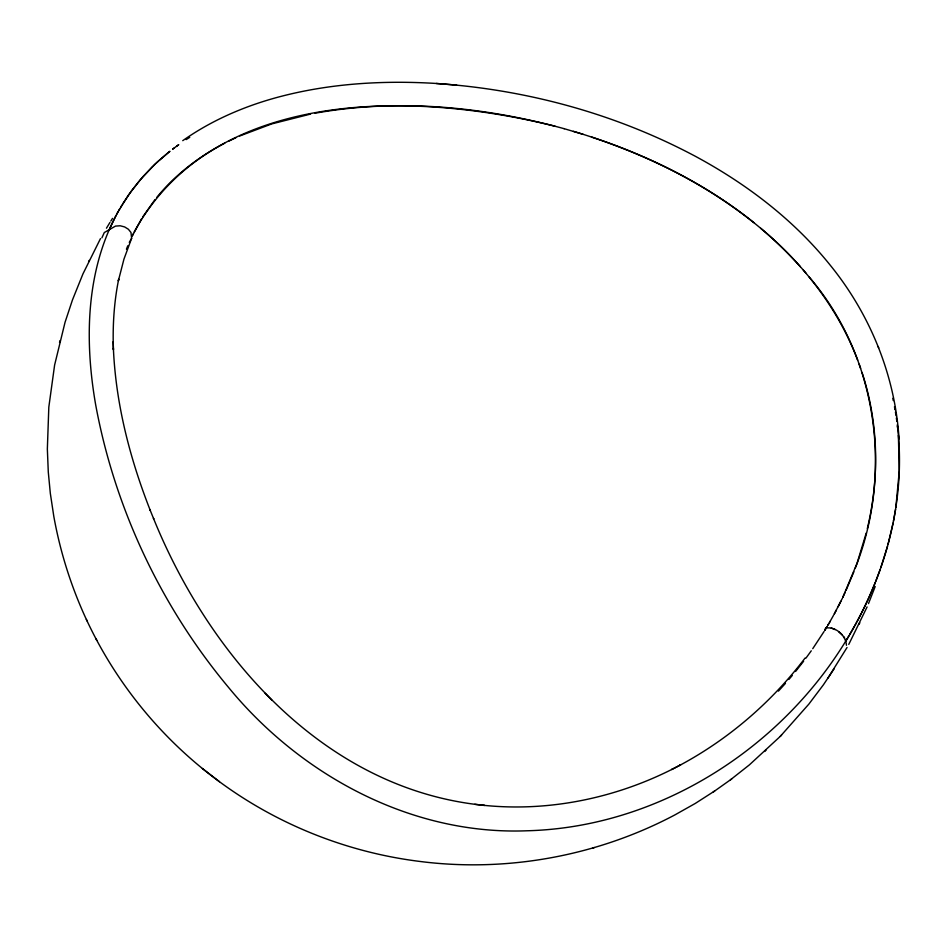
<?xml version="1.0" encoding="UTF-8"?>
<svg xmlns="http://www.w3.org/2000/svg" width="947" height="947" viewBox="0 0 947 947"><rect width="100%" height="100%" fill="white"/><g stroke="black" fill="none" stroke-linecap="round" stroke-linejoin="round"><path stroke-width="1.42" d="M101.909 237.815L104.3 232.548L115.498 226.096L120.174 225.777L124.625 226.925L128.378 229.257L130.97 232.477L131.633 238.289L123.962 259.099L118.328 280.939L118.718 279.069C113.983 302.294 112.539 326.111 113.415 349.763L113.202 341.618M895.862 507.462L899.295 470.695L898.383 435.348M826.98 626.748L824.778 630.371L825.618 628.121C835.384 626.145 845.896 635.307 846.452 645.298M895.554 509.403L893.483 521.087M893.092 523.04L888.037 544.347M867.31 528.639C879.633 477.383 878.556 422.646 862.007 372.443M100.477 238.597L82.969 273.861L72.481 299.891L65.047 322.3L54.618 365.033L48.818 407.139L47.35 449.008L48.285 471.997L50.321 493.34L53.79 516.281C60.182 551.888 71.155 586.631 86.366 619.456L87.124 620.983M866.233 533.031L856.964 563.501L842.712 597.545M59.519 342.459L60.028 340.624M887.505 546.277L880.84 567.584M880.142 569.573L875.691 581.458M855.295 568.07C893.447 471.819 877.206 355.977 809.069 276.926M875.194 586.513L868.494 603.606M853.863 571.81L846.073 590.348M875.3 582.441L869.95 595.178M126.425 249.156L127.809 245.746M119.843 208.648C85.751 267.492 84.224 339.298 95.659 404.724C114.729 508.267 161.203 606.826 228.689 687.593C300.838 775.439 411.566 835.313 526.911 830.779C657.111 827.489 779.926 749.988 846.772 639.45M131.633 238.289L129.266 242.373M109.071 230.014L115.984 215.608M867.085 606.944L848.772 644.398M869.737 595.663L867.973 599.558M88.58 261.739L89.196 260.413M867.76 600.043L865.712 604.399M859.189 624.144L859.805 622.806M845.233 592.195L842.652 597.675M865.487 604.884L863.617 608.743M131.929 236.584L141.648 218.674M842.203 598.587L834.295 613.94M132.485 235.412L133.326 233.696M863.38 609.229L861.711 612.579M840.865 601.321L838.119 606.755M845.6 641.368C885.279 577.279 906.658 500.229 897.283 424.812M861.225 613.538L860.243 615.455M134.19 231.991C213.395 86.627 415.496 91.279 555.06 126.211M859.758 616.402L856.988 621.646M834.189 614.141L836.402 610.022M116.67 214.33L117.949 211.986M856.479 622.593L854.656 625.896M833.62 615.159L829.596 622.309M854.383 626.381L849.66 634.644M847.044 647.488L827.998 678.052M118.6 210.814L128.366 195.224L139.091 181.149M830.199 621.256L828.057 624.913M827.808 625.34L828.992 623.315M849.08 635.603L847.068 638.976M120.6 207.346L121.974 205.061M106.455 228.203L109.97 222.427M824.778 630.371L827.205 626.346M122.672 203.925L131.515 190.821M824.091 631.46L812.751 648.683M142.654 217.052L154.941 199.663M110.835 221.042L112.539 218.378M834.224 668.641L823.405 684.811L808.88 704.083L780.269 736.387L749.42 764.845L730.433 779.831M811.271 650.802L805.944 658.129M132 190.158L143.139 176.45L155.509 163.713M803.612 661.243L795.575 671.459M805.08 658.058C771.639 702.129 728.776 739.062 680.005 765.212L680.55 764.916L671.778 769.485L680.55 764.916M156.894 197.236C175.337 174.662 198.929 156.61 224.723 143.21M139.623 180.51L152.514 166.589M788.887 679.449L792.272 675.471M785.454 683.379L778.422 691.121M780.269 736.387L781.583 734.99M764.691 751.48L766.064 750.154M153.106 166.009L158.563 160.883M156.113 163.144L169.631 151.508M159.191 160.327L167.761 153.012M168.294 152.574L169.904 151.295M172.614 149.188L174.26 147.945M172.887 148.987L178.45 144.903M176.485 146.311L178.734 144.69M86.366 619.456C115.925 683.059 161.606 739.003 218.059 780.648L219.455 781.713C277.885 824.801 347.454 852.395 419.474 861.391L421.166 861.604C507.959 872.436 597.817 855.768 675.069 814.811L695.228 803.47L714.677 790.994M713.198 792.047L731.759 778.884M182.747 140.665C211.856 120.127 245.06 105.898 279.424 96.795L280.809 96.44C331.403 83.265 384.198 80.27 436.247 83.466L436.91 83.525C526.106 89.586 614.366 113.474 693.5 155.308L693.997 155.557C745.81 183.304 793.728 219.55 830.59 265.645L831.371 266.604C870.613 315.493 895.187 376.196 899.046 438.911M186.204 139.588L189.743 137.315M228.405 141.328L235.91 137.706M672.311 769.189C614.508 798.368 548.526 811.91 483.953 805.341M239.733 135.977L271.777 123.903L310.557 114.078M592.798 847.967L594.396 847.553M315.02 113.226C397.787 98.393 483.526 106.526 564.234 128.709M436.247 83.466L456.726 85.123M474.778 804.287L484.485 805.423L475.311 804.358C321.364 784.803 208.967 655.253 153.473 518.352L153.722 518.968L149.981 509.723L150.253 510.374C129.928 458.632 115.783 403.955 113.38 348.247M564.092 128.662L583.103 134.308M573.361 131.325C658.366 156.764 740.625 199.805 800.322 266.663M591.473 136.995C649.82 156.314 705.811 184.192 753.942 222.699M831.265 627.991L835.088 629.601M202.386 768.502L219.455 781.713M838.924 632.004L842.285 634.928M760.808 228.334C803.009 263.609 838.166 308.426 857.674 360.168M265.101 693.251L271.872 700.141M803.293 270.049L806.205 273.47M843.635 636.514L844.677 638.136M96.002 638.752L96.783 640.35M878.118 346.531L878.733 347.94M859.178 364.24L860.622 368.336M892.796 398.308L893.281 400.593M894.477 406.689L894.903 408.938M894.631 407.47L895.057 409.767M895.448 412.075L895.826 414.384M895.673 413.448L896.028 415.721M896.371 417.982L896.845 421.332M897.436 425.996L897.709 428.328"/></g></svg>
